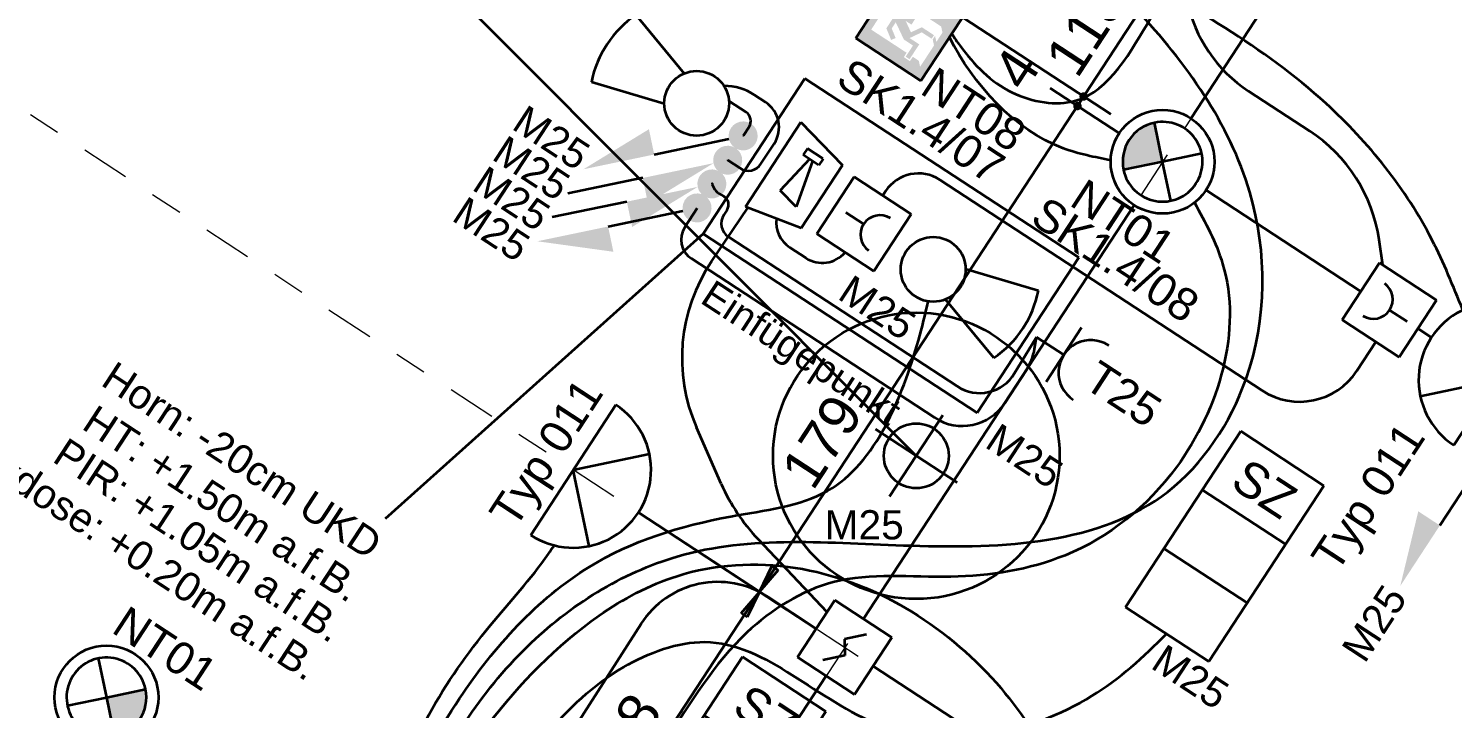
# Model space of a CAD drawing. Header units: metres. Extents: x 2696276 to 2696381, y 1245119 to 1245220.
# Drawn here: x 2696292.552 to 2696296.943, y 1245170.978 to 1245173.075 of the extents above; entities that cross this region are included whole.
import ezdxf
from ezdxf.lldxf.tags import DXFTag

# ---------------------------------------------------------------- set-up
doc = ezdxf.new("R2010")
doc.units = ezdxf.units.M
doc.linetypes.add('000_hbf_Strichpunkt 3_1_1mm Achsen', pattern=[0.25, 0.15, -0.05, 0, -0.05])
for name, color, linetype, lineweight, true_color in [('003_231.03_Notlichtanlagen', 94, 'Continuous', 35, 0x009900), ('011_232.51_Lichtinstallationen allgemein', 150, 'Continuous', 35, 0x0080ff), ('011_232.51_Lichtinstallationen allgemein_Deckenltg', 150, 'Continuous', 35, 0x0080ff), ('012_232.52_Notlichtinstallationen_Deckenltg', 94, 'Continuous', 35, 0x009900), ('013_232.61_Kraftinstallationen allgemein', 1, 'Continuous', 35, 0xff0000), ('018_233.01_Innenleuchten', 150, 'Continuous', 35, 0x0080ff), ('036_236.41_Sonnerie- u. Türsprechinstallationen', 24, 'Continuous', 35, 0x993300), ('047_235.82_Zutrittskontrollanlagen', 21, 'Continuous', 35, 0xffa477), ('053_235.85_Brandmeldeanlagen', 30, 'Continuous', 35, 0xff6600), ('054_236.85_Brandmeldeinstallationen', 30, 'Continuous', 35, 0xff6600), ('054_236.85_Brandmeldeinstallationen_Deckenltg', 30, 'Continuous', 35, 0xff6600)]:
    doc.layers.add(name, color=color, linetype=linetype, lineweight=lineweight, true_color=true_color)
doc.layers.add('1_M01_Achsen.V', color=7, linetype='Continuous')
doc.layers.add('X_Einfuegepunkt', color=1, linetype='Continuous', lineweight=35, true_color=0xff0000, plot=False)
doc.layers.add('X_Mass', color=7, linetype='Continuous', lineweight=35)
doc.styles.get("Standard").update_dxf_attribs({"font": 'arial.ttf'})
tags = doc.linetypes.add('STRICHPUNKT2', pattern=[12.7, 6.35, -3.175, 0, -3.175]).pattern_tags.tags
tags[10:11] = [DXFTag(74, 4), DXFTag(75, 0), DXFTag(340, '0'), DXFTag(46, 0.0), DXFTag(50, 0.0), DXFTag(44, 0.0), DXFTag(45, 0.0)]
tags[8:9] = [DXFTag(74, 4), DXFTag(75, 0), DXFTag(340, '0'), DXFTag(46, 0.0), DXFTag(50, 0.0), DXFTag(44, 0.0), DXFTag(45, 0.0)]
tags[6:7] = [DXFTag(74, 4), DXFTag(75, 0), DXFTag(340, '0'), DXFTag(46, 0.0), DXFTag(50, 0.0), DXFTag(44, 0.0), DXFTag(45, 0.0)]
tags[4:5] = [DXFTag(74, 4), DXFTag(75, 0), DXFTag(340, '0'), DXFTag(46, 0.0), DXFTag(50, 0.0), DXFTag(44, 0.0), DXFTag(45, 0.0)]

# ---------------------------------------------------------------- blocks, each defined once
blk = doc.blocks.new('Blockreferenz-A0S2JC8K73', base_point=(-82.08, -15))
at = {"color": 0, "linetype": 'ByBlock', "lineweight": -2, "ltscale": 0.35}
for p, q in [((0, -15), (0, 15)), ((-15, 0), (15, 0))]:
    blk.add_line(p, q, dxfattribs=at)
blk.add_circle((0, 0), 10, dxfattribs=at)
at = {"color": 0, "linetype": 'ByBlock', "lineweight": -2, "ltscale": 0.35, "insert": (-82.08, 11.59), "char_height": 8.5903, "attachment_point": 1}
blk.add_mtext('{\\fArial;Einfügepunkt}', dxfattribs=at)
blk = doc.blocks.new('Maß-A0S2JC9873', base_point=(-70.86, -374.03))
at = {"linetype": 'ByBlock', "lineweight": -2, "ltscale": 0.35}
for points in [[(-16.19, 120.96), (-16.23, 121.3), (-16.36, 121.62), (-16.57, 121.89), (-16.84, 122.1), (-17.16, 122.23), (-17.5, 122.28), (-17.84, 122.23), (-18.16, 122.1), (-18.43, 121.89), (-18.64, 121.62), (-18.77, 121.3), (-18.81, 120.96), (-18.77, 120.62), (-18.64, 120.31), (-18.43, 120.04), (-18.16, 119.83), (-17.84, 119.7), (-17.5, 119.65), (-17.16, 119.7), (-16.84, 119.83), (-16.57, 120.04), (-16.36, 120.31), (-16.23, 120.62)], [(-16.19, 117.46), (-16.23, 117.8), (-16.36, 118.12), (-16.57, 118.39), (-16.84, 118.6), (-17.16, 118.73), (-17.5, 118.78), (-17.84, 118.73), (-18.16, 118.6), (-18.43, 118.39), (-18.64, 118.12), (-18.77, 117.8), (-18.81, 117.46), (-18.77, 117.12), (-18.64, 116.81), (-18.43, 116.53), (-18.16, 116.33), (-17.84, 116.2), (-17.5, 116.15), (-17.16, 116.2), (-16.84, 116.33), (-16.57, 116.53), (-16.36, 116.81), (-16.23, 117.12)]]:
    blk.add_hatch(color=0, dxfattribs=at).paths.add_polyline_path(points)
at = {"color": 0, "linetype": 'ByBlock', "lineweight": -2, "ltscale": 0.35}
for p, q in [((-17.5, 288.46), (-17.5, -374.03)), ((-7.5, 120.96), (-70.86, 120.96)), ((-27.5, 117.46), (-2.11, 117.46)), ((-17.5, -61.54), (-18.64, -52.86)), ((-18.64, -52.86), (-16.36, -52.86)), ((-16.36, -52.86), (-17.5, -61.54)), ((-7.5, -61.54), (-62.11, -61.54)), ((-18.64, -70.21), (-17.5, -61.54)), ((-17.5, -61.54), (-16.36, -70.21)), ((-16.36, -70.21), (-18.64, -70.21))]:
    blk.add_line(p, q, dxfattribs=at)
for points in [[(-17.5, -61.54), (-18.64, -52.86), (-16.36, -52.86)], [(-17.5, -61.54), (-16.36, -70.21), (-18.64, -70.21)]]:
    blk.add_solid(points, dxfattribs=at)
at = {"color": 0, "linetype": 'ByBlock', "lineweight": -2, "ltscale": 0.35, "char_height": 12.5, "attachment_point": 1, "rotation": 90}
for s, insert in [('{\\fArial;113}', (-34.51, 124.19)), ('{\\fArial;4}', (-45.81, 111.89)), ('{\\fArial;179}', (-33.1, -26.8)), ('{\\fArial;168}', (-34.5, -137.75))]:
    blk.add_mtext(s, dxfattribs=dict(at, insert=insert))
blk = doc.blocks.new('0_232.51_Lichtinstallationen allgemein_Deckenltg-A0S2JCDM73', base_point=(-56.11, 129.88))
at = {"color": 0, "linetype": 'ByBlock', "lineweight": -2, "ltscale": 0.35}
blk.add_open_spline([(116.36, 129.88), (109.92, 134.37), (88.86, 149.01), (38.47, 165.56), (-13.9, 161.61), (-47.94, 160.14), (-56.11, 159.64)], degree=3, knots=[0, 0, 0, 0, 23.536935, 76.85588, 154.677038, 179.223234, 179.223234, 179.223234, 179.223234], dxfattribs=at)
blk = doc.blocks.new('0_236.85_Brandmeldeinstallationen_AP-Ltg-A0S2JCFS73', base_point=(-76.15, 32.41))
at = {"color": 0, "linetype": 'ByBlock', "lineweight": -2, "ltscale": 0.35}
blk.add_line((-67.83, 32.41), (-61.88, 32.41), dxfattribs=at)
for centre, major_axis, end_param in [((-61.88, 41.69), (0, -9.28), 1.438622), ((-67.83, 41.69), (-8.32, -4.11), 1.111913)]:
    blk.add_ellipse(centre, major_axis=major_axis, ratio=1, start_param=0, end_param=end_param, dxfattribs=at)
blk = doc.blocks.new('0_236.85_Brandmeldeinstallationen_AP-Ltg-A0S2JCH473', base_point=(-98.31, 12.94))
at = {"color": 0, "linetype": 'ByBlock', "lineweight": -2, "ltscale": 0.35}
for p, q in [((12.46, 47.58), (11, 50.96)), ((13.92, 28.57), (13.92, 40.52)), ((-98.31, 26.96), (-98.31, 19.95)), ((-91.31, 12.94), (-1.71, 12.94))]:
    blk.add_line(p, q, dxfattribs=at)
for centre, major_axis, end_param in [((-3.86, 40.52), (17.78, 0), 0.408344), ((-1.71, 28.57), (0, -15.63), 1.570796), ((-91.31, 19.95), (-7.01, 0), 1.570796)]:
    blk.add_ellipse(centre, major_axis=major_axis, ratio=1, start_param=0, end_param=end_param, dxfattribs=at)
blk = doc.blocks.new('Bauteilbeschriftung-A0S2JCH673', base_point=(15.75, 13.77))
at = {"color": 0, "linetype": 'ByBlock', "lineweight": -2, "ltscale": 0.35, "insert": (15.75, 22.77), "char_height": 9, "attachment_point": 1}
blk.add_mtext('{\\fArial;M25}', dxfattribs=at)
blk = doc.blocks.new('Gruppenzuleitung-A0S2JCII73', base_point=(-10.88, -146.04))
at = {"color": 0, "lineweight": -2}
for p, q in [((19.78, -81.24), (-10.88, -81.24)), ((-10.88, -81.24), (-10.88, -146.04)), ((19.78, -146.04), (19.78, -81.24)), ((-10.88, -102.84), (19.78, -102.84)), ((-10.88, -124.44), (19.78, -124.44)), ((-10.88, -146.04), (19.78, -146.04))]:
    blk.add_line(p, q, dxfattribs=at)
at = {"color": 0, "lineweight": -2, "insert": (-4.66, -86.64), "char_height": 10.8, "attachment_point": 1}
blk.add_mtext('{\\fArial;SZ}', dxfattribs=at)
blk = doc.blocks.new('Rauchmelder-A0S2JCJW73', base_point=(3.39, -72.04))
at = {"color": 0, "lineweight": -2}
for p, q in [((3.39, -51.04), (24.39, -51.04)), ((3.39, -72.04), (3.39, -51.04)), ((24.39, -51.04), (24.39, -72.04)), ((17.39, -54.54), (12.49, -59.44)), ((12.49, -59.44), (15.29, -63.64)), ((15.29, -63.64), (10.39, -68.54)), ((24.39, -72.04), (3.39, -72.04))]:
    blk.add_line(p, q, dxfattribs=at)
blk = doc.blocks.new('0_236.85_Brandmeldeinstallationen_AP-Ltg-A0S2JCPY73', base_point=(-98.64, 24.83))
at = {"color": 0, "linetype": 'ByBlock', "lineweight": -2, "ltscale": 0.35}
for p, q in [((11.44, 37.89), (11, 50.96)), ((-98.64, 35.75), (-98.64, 35.75)), ((-98.64, 35.75), (-98.64, 35.75)), ((-98.64, 35.75), (-98.59, 35.7)), ((-98.47, 35.61), (-97.5, 34.99)), ((-95.25, 34.39), (-93.4, 34.47)), ((-90.33, 31.53), (-90.33, 29.71)), ((-85.44, 24.83), (-1.19, 24.83))]:
    blk.add_line(p, q, dxfattribs=at)
for centre, major_axis, end_param in [((-98.64, 35.75), (-0.00000208, 0), 1.570796), ((-98.64, 35.75), (0.0000567, 0.0000567), 0.785398), ((-98.12, 36.17), (-0.468, -0.468), 0.219429), ((-1.19, 37.47), (0, -12.64), 1.60463), ((-95.42, 38.28), (-2.08, -3.28), 0.608563), ((-93.28, 31.53), (2.94, 0), 1.613391), ((-85.44, 29.71), (-4.89, 0), 1.570796)]:
    blk.add_ellipse(centre, major_axis=major_axis, ratio=1, start_param=0, end_param=end_param, dxfattribs=at)
blk = doc.blocks.new('0_236.85_Brandmeldeinstallationen_AP-Ltg-A0S2JCQC73', base_point=(-52.61, 61.46))
at = {"color": 0, "linetype": 'ByBlock', "lineweight": -2, "ltscale": 0.35}
for p, q in [((99.3, 96.33), (99.3, 106.96)), ((-40.49, 75.21), (78.17, 75.21)), ((-52.61, 61.46), (-52.61, 63.08))]:
    blk.add_line(p, q, dxfattribs=at)
for centre, major_axis in [((78.17, 96.33), (0, -21.13)), ((-40.49, 63.08), (0, 12.12))]:
    blk.add_ellipse(centre, major_axis=major_axis, ratio=1, start_param=0, end_param=1.570796, dxfattribs=at)
blk = doc.blocks.new('RZL-Decke_ Unten-A0S2JCU273', base_point=(-86.14, 97.55))
at = {"lineweight": -2}
for points in [[(-74.14, 121.55), (-74.14, 123.15), (-75.46, 123.15), (-69.13, 129.48), (-85.27, 129.48), (-85.27, 132.68), (-69.13, 132.68), (-75.46, 139.01), (-70.93, 139.01), (-63, 131.08), (-70.93, 123.15), (-74.14, 123.15), (-74.14, 121.55), (-62.14, 121.55), (-62.14, 145.55), (-86.14, 145.55), (-86.14, 121.55)], [(-62.14, 97.55), (-62.14, 121.55), (-86.14, 121.55), (-86.14, 97.55), (-74.14, 97.55), (-74.14, 102.37), (-83.61, 102.37), (-83.61, 114.98), (-75.59, 114.98), (-75.59, 111.96), (-78.71, 111.96), (-78.73, 110.64), (-78.84, 110.34), (-79.1, 109.94), (-79.43, 109.66), (-79.91, 109.4), (-79.91, 105.28), (-76.73, 103.07), (-75.87, 104.31), (-78.5, 106.13), (-78.5, 108.4), (-73.49, 105.32), (-70.13, 105.32), (-70.13, 101.19), (-68.71, 101.19), (-68.71, 106.67), (-72.26, 106.67), (-70.1, 110.21), (-66.46, 110.21), (-66.46, 111.53), (-70.94, 111.53), (-72.88, 108.38), (-76.2, 110.44), (-74.06, 110.44), (-74.06, 114.98), (-66.06, 114.98), (-64.71, 113.63), (-64.71, 110.18), (-66.06, 111.53), (-66.06, 110.21), (-64.71, 108.86), (-64.71, 101.02), (-66.06, 102.37), (-68.29, 102.37), (-68.29, 100.77), (-70.55, 100.77), (-70.55, 102.37), (-74.14, 102.37), (-74.14, 97.55)], [(-82.62, 111.36), (-82.56, 110.88), (-82.37, 110.44), (-82.08, 110.07), (-81.71, 109.78), (-81.27, 109.59), (-80.8, 109.53), (-80.32, 109.59), (-79.88, 109.78), (-79.51, 110.07), (-79.22, 110.44), (-79.03, 110.88), (-78.97, 111.36), (-79.03, 111.83), (-79.22, 112.27), (-79.51, 112.64), (-79.88, 112.93), (-80.32, 113.12), (-80.8, 113.18), (-81.27, 113.12), (-81.71, 112.93), (-82.08, 112.64), (-82.37, 112.27), (-82.56, 111.83)]]:
    blk.add_hatch(color=0, dxfattribs=at).paths.add_polyline_path(points)
at = {"color": 0, "lineweight": -2}
for p, q in [((-86.14, 145.55), (-86.14, 97.55)), ((-62.14, 145.55), (-86.14, 145.55)), ((-62.14, 97.55), (-62.14, 145.55)), ((-86.14, 97.55), (-62.14, 97.55))]:
    blk.add_line(p, q, dxfattribs=at)
blk = doc.blocks.new('Bemerkung 1-A0S2JCU473', base_point=(-60.71, 94.1))
at = {"color": 0, "lineweight": -2, "insert": (-60.71, 104.1), "char_height": 10, "attachment_point": 1}
blk.add_mtext('{\\fArial;NT08}', dxfattribs=at)
blk = doc.blocks.new('Bemerkung-A0S2JCU673', base_point=(-84.02, 82.23))
at = {"color": 0, "lineweight": -2, "insert": (-84.02, 92.23), "char_height": 10, "attachment_point": 1}
blk.add_mtext('{\\fArial;SK1.4/07}', dxfattribs=at)
blk = doc.blocks.new('0_232.51_Lichtinstallationen allgemein_Deckenltg-A0S2JCW873', base_point=(-76.82, -191.04))
at = {"color": 0, "linetype": 'ByBlock', "lineweight": -2, "ltscale": 0.35}
blk.add_open_spline([(-69.51, -191.04), (-70.92, -185.96), (-75.55, -169.25), (-78.5, -132.95), (-71.22, -84.9), (-42.57, -49.91), (-6.6, -20.73), (-14.5, 17.37), (-21.49, 38), (-23.03, 41.83)], degree=3, knots=[0, 0, 0, 0, 15.791198, 51.930993, 109.006665, 155.235369, 186.125459, 240.305037, 252.70414, 252.70414, 252.70414, 252.70414], dxfattribs=at)
blk = doc.blocks.new('Einbau-Downlight mit Notlichtelement-A0S2JCXO73', base_point=(-184.11, -215.04))
at = {"lineweight": -2}
blk.add_hatch(color=0, dxfattribs=at).paths.add_polyline_path([(-168.11, -199.04), (-159.4, -190.33), (-157.45, -192.88), (-156.22, -195.85), (-155.8, -199.04), (-156.22, -202.22), (-157.45, -205.19), (-159.4, -207.74)])
at = {"color": 0, "lineweight": -2}
for p, q in [((-176.81, -190.33), (-168.11, -199.04)), ((-168.11, -199.04), (-159.4, -190.33)), ((-176.81, -207.74), (-168.11, -199.04)), ((-168.11, -199.04), (-159.4, -207.74))]:
    blk.add_line(p, q, dxfattribs=at)
blk.add_circle((-168.11, -199.04), 16, dxfattribs=at)
for major_axis, end_param in [((8.7, 8.7), 4.712389), ((8.7, -8.7), 1.570796)]:
    blk.add_ellipse((-168.11, -199.04), major_axis=major_axis, ratio=1, start_param=0, end_param=end_param, dxfattribs=at)
blk = doc.blocks.new('Bemerkung 1-A0S2JCXQ73', base_point=(-178.27, -181.45))
at = {"color": 0, "lineweight": -2, "insert": (-178.27, -171.45), "char_height": 10, "attachment_point": 1}
blk.add_mtext('{\\fArial;NT01}', dxfattribs=at)
blk = doc.blocks.new('0_232.51_Lichtinstallationen allgemein_Deckenltg-A0S2JD1873', base_point=(84, 130.99))
at = {"color": 0, "linetype": 'ByBlock', "lineweight": -2, "ltscale": 0.35}
blk.add_open_spline([(117.08, 130.99), (100.91, 154.29), (83.22, 179.77), (84.02, 209.27), (84.17, 211.79)], degree=3, knots=[0, 0, 0, 0, 80.345848, 87.912599, 87.912599, 87.912599, 87.912599], dxfattribs=at)
blk = doc.blocks.new('Steckdose T25_ UP-A0S2JD1K73', base_point=(11, 40.96))
at = {"color": 0, "lineweight": -2}
for p, q in [((21, 60.96), (21, 40.96)), ((21, 50.96), (11, 50.96))]:
    blk.add_line(p, q, dxfattribs=at)
blk.add_ellipse((31, 50.96), major_axis=(0, 10), ratio=1, start_param=0, end_param=3.141593, dxfattribs=at)
at = {"color": 0, "lineweight": -2, "insert": (30.95, 55.9), "char_height": 10, "attachment_point": 1}
blk.add_mtext('{\\fArial;T25}', dxfattribs=at)
blk = doc.blocks.new('0_236.85_Brandmeldeinstallationen_AP-Ltg-A0S2JD2873', base_point=(-112.04, 44.48))
at = {"color": 0, "linetype": 'ByBlock', "lineweight": -2, "ltscale": 0.35}
for p, q in [((-111.98, 63.02), (-112.04, 62.98)), ((-98.56, 65.78), (-102.74, 65.79)), ((-89.34, 49.09), (-89.34, 56.53)), ((-98.56, 44.53), (-98.56, 44.51)), ((-98.53, 44.48), (-93.95, 44.48))]:
    blk.add_line(p, q, dxfattribs=at)
for centre, major_axis, end_param in [((-102.79, 49.17), (0.05, 16.63), 0.588407), ((-98.59, 56.53), (9.25, 0), 1.568017), ((-93.95, 49.09), (0, -4.61), 1.570509), ((-98.53, 44.51), (-0.0277, 0), 1.570796)]:
    blk.add_ellipse(centre, major_axis=major_axis, ratio=1, start_param=0, end_param=end_param, dxfattribs=at)
blk = doc.blocks.new('Wandleuchte-A0S2JD2I73', base_point=(-86.11, -85.53))
at = {"color": 0, "lineweight": -2}
for p, q in [((-86.11, -85.53), (-86.11, -37.54)), ((-86.11, -61.54), (-69.14, -44.57)), ((-69.14, -78.5), (-86.11, -61.54))]:
    blk.add_line(p, q, dxfattribs=at)
blk.add_ellipse((-86.11, -61.54), major_axis=(0, -23.99), ratio=1, start_param=0, end_param=3.141593, dxfattribs=at)
blk = doc.blocks.new('Bemerkung-A0S2JD2K73', base_point=(-101.05, -86.88))
at = {"color": 0, "lineweight": -2, "insert": (-101.05, -86.88), "char_height": 10, "attachment_point": 1, "rotation": 90}
blk.add_mtext('{\\fArial;Typ 011}', dxfattribs=at)
blk = doc.blocks.new('Gruppenzuleitung-A0S2JD3I73', base_point=(79.54, -3.69))
at = {"color": 0, "lineweight": -2}
for p, q in [((110.2, 61.11), (79.54, 61.11)), ((79.54, 61.11), (79.54, -3.69)), ((110.2, -3.69), (110.2, 61.11)), ((79.54, 39.51), (110.2, 39.51)), ((79.54, 17.91), (110.2, 17.91)), ((79.54, -3.69), (110.2, -3.69))]:
    blk.add_line(p, q, dxfattribs=at)
at = {"color": 0, "lineweight": -2, "insert": (85.76, 55.71), "char_height": 10.8, "attachment_point": 1}
blk.add_mtext('{\\fArial;SZ}', dxfattribs=at)
blk = doc.blocks.new('0_232.51_Lichtinstallationen allgemein_Deckenltg-A0S2JD4873', base_point=(-71.31, -191.04))
at = {"color": 0, "linetype": 'ByBlock', "lineweight": -2, "ltscale": 0.35}
blk.add_open_spline([(-67.79, -191.04), (-68.49, -185.65), (-71.75, -160.42), (-73.09, -116.39), (-45.4, -56.55), (16.34, -24.87), (75.17, 17.35), (75.69, 82.04), (43.34, 131.47), (-9.2, 151.74), (-43.41, 157.4), (-56.11, 158.47)], degree=3, knots=[0, 0, 0, 0, 16.323486, 76.364514, 130.174709, 202.476149, 283.274158, 325.585047, 383.199918, 449.314806, 487.535014, 487.535014, 487.535014, 487.535014], dxfattribs=at)
blk = doc.blocks.new('Bauteilbeschriftung-A0S2JD4A73', base_point=(-14.49, -37.06))
at = {"color": 0, "linetype": 'ByBlock', "lineweight": -2, "ltscale": 0.35, "insert": (-14.49, -29.52), "char_height": 9, "attachment_point": 1, "rotation": 33.1814}
blk.add_mtext('{\\fArial;M25}', dxfattribs=at)
blk = doc.blocks.new('Wandleuchte-A0S2JD8273', base_point=(112.9, 93.47))
at = {"color": 0, "lineweight": -2}
for p, q in [((136.89, 93.47), (136.89, 141.46)), ((136.89, 117.46), (119.93, 134.43)), ((119.93, 100.5), (136.89, 117.46))]:
    blk.add_line(p, q, dxfattribs=at)
blk.add_ellipse((136.89, 117.46), major_axis=(0, 23.99), ratio=1, start_param=0, end_param=3.141593, dxfattribs=at)
blk = doc.blocks.new('Bemerkung-A0S2JD8473', base_point=(118.46, 40.46))
at = {"color": 0, "lineweight": -2, "insert": (118.46, 40.46), "char_height": 10, "attachment_point": 1, "rotation": 90}
blk.add_mtext('{\\fArial;Typ 011}', dxfattribs=at)
blk = doc.blocks.new('Alarmgerät akustisch n. adressiert-A0S2JDA473', base_point=(-86.11, 35.36))
at = {"color": 0, "lineweight": -2}
for p, q in [((-86.11, 66.56), (-68.11, 62.56)), ((-86.11, 66.56), (-86.11, 35.36)), ((-68.11, 62.56), (-68.11, 39.36)), ((-79.99, 60.93), (-79.99, 58.52)), ((-74.27, 60.93), (-79.99, 60.93)), ((-74.27, 58.52), (-79.99, 58.52)), ((-77.68, 58.52), (-79.94, 45.44)), ((-76.53, 58.52), (-73.05, 43.99)), ((-74.23, 60.93), (-74.23, 58.52)), ((-73.05, 43.99), (-79.94, 45.44)), ((-68.11, 39.36), (-86.11, 35.36))]:
    blk.add_line(p, q, dxfattribs=at)
blk = doc.blocks.new('Handfeuermelder_ UP-A0S2JDC273', base_point=(-63.11, 40.46))
at = {"color": 0, "lineweight": -2}
for p, q in [((-63.11, 40.46), (-63.11, 61.46)), ((-63.11, 61.46), (-42.11, 61.46)), ((-42.11, 61.46), (-42.11, 40.46)), ((-52.7, 50.91), (-59.22, 50.91)), ((-42.11, 40.46), (-63.11, 40.46))]:
    blk.add_line(p, q, dxfattribs=at)
blk.add_ellipse((-46.68, 50.91), major_axis=(-0.13, 6.02), ratio=1, start_param=0, end_param=3.075304, dxfattribs=at)
blk = doc.blocks.new('Bauteilbeschriftung-A0S2JDC473', base_point=(-47.27, 27.22))
at = {"color": 0, "linetype": 'ByBlock', "lineweight": -2, "ltscale": 0.35, "insert": (-47.27, 36.22), "char_height": 9, "attachment_point": 1}
blk.add_mtext('{\\fArial;M25}', dxfattribs=at)
blk = doc.blocks.new('Einbau-Downlight mit Notlichtelement-A0S2JDC673', base_point=(-2.11, 101.46))
at = {"lineweight": -2}
blk.add_hatch(color=0, dxfattribs=at).paths.add_polyline_path([(13.89, 117.46), (5.19, 108.76), (3.23, 111.31), (2, 114.28), (1.58, 117.46), (2, 120.65), (3.23, 123.62), (5.19, 126.17)])
at = {"color": 0, "lineweight": -2}
for p, q in [((13.89, 117.46), (5.19, 126.17)), ((22.6, 126.17), (13.89, 117.46)), ((13.89, 117.46), (5.19, 108.76)), ((22.6, 108.76), (13.89, 117.46))]:
    blk.add_line(p, q, dxfattribs=at)
blk.add_circle((13.89, 117.46), 16, dxfattribs=at)
for major_axis, end_param in [((-8.7, -8.7), 4.712389), ((-8.7, 8.7), 1.570796)]:
    blk.add_ellipse((13.89, 117.46), major_axis=major_axis, ratio=1, start_param=0, end_param=end_param, dxfattribs=at)
blk = doc.blocks.new('Bemerkung 1-A0S2JDC873', base_point=(-3.26, 90.48))
at = {"color": 0, "lineweight": -2, "insert": (-3.26, 100.48), "char_height": 10, "attachment_point": 1}
blk.add_mtext('{\\fArial;NT01}', dxfattribs=at)
blk = doc.blocks.new('Bemerkung-A0S2JDCA73', base_point=(-10.44, 79.27))
at = {"color": 0, "lineweight": -2, "insert": (-10.44, 89.27), "char_height": 10, "attachment_point": 1}
blk.add_mtext('{\\fArial;SK1.4/08}', dxfattribs=at)
blk = doc.blocks.new('0_236.41_Sonnerie- u. Türsprechinstallationen_Bodenltg-A0S2JDFM73', base_point=(-57.26, -221.04))
at = {"color": 0, "lineweight": -2}
blk.add_open_spline([(-57.26, -221.04), (-56.93, -220.56), (-46.59, -205.42), (-49.64, -162.54), (-49.55, -114.66), (-17.27, -70.64), (41.72, -87.23), (84.54, -44.32), (92.69, -13.49), (94.54, -3.69)], degree=3, knots=[0, 0, 0, 0, 1.734282, 54.912496, 118.484412, 144.77904, 204.567295, 270.505619, 300.404801, 300.404801, 300.404801, 300.404801], dxfattribs=at)
blk = doc.blocks.new('0_232.52_Notlichtinstallationen_Deckenltg-A0S2JDGK73', base_point=(-62.14, 103.13))
at = {"color": 0, "linetype": 'ByBlock', "lineweight": -2, "ltscale": 0.35}
blk.add_open_spline([(0.27, 109.06), (-4.41, 107.16), (-24.35, 99.08), (-47.94, 105.49), (-62.14, 113.62)], degree=3, knots=[0, 0, 0, 0, 15.07388, 64.144916, 64.144916, 64.144916, 64.144916], dxfattribs=at)
blk = doc.blocks.new('0_232.51_Lichtinstallationen allgemein_Deckenltg-A0S2JDKM73', base_point=(-56.11, 160.77))
at = {"color": 0, "linetype": 'ByBlock', "lineweight": -2, "ltscale": 0.35}
blk.add_open_spline([(64.16, 263.7), (63.25, 252.97), (61.33, 230.19), (47.71, 197.89), (15.92, 174.83), (-20.49, 168.46), (-45.44, 162.82), (-56.11, 160.77)], degree=3, knots=[0, 0, 0, 0, 32.299285, 68.560206, 100.949698, 145.375001, 177.956114, 177.956114, 177.956114, 177.956114], dxfattribs=at)
blk = doc.blocks.new('Handfeuermelder_ UP-A0S2JDL273', base_point=(86.9, 106.96))
at = {"color": 0, "lineweight": -2}
for p, q in [((86.9, 106.96), (86.9, 127.96)), ((86.9, 127.96), (107.9, 127.96)), ((107.9, 127.96), (107.9, 106.96)), ((97.49, 117.52), (104.02, 117.52)), ((107.9, 106.96), (86.9, 106.96))]:
    blk.add_line(p, q, dxfattribs=at)
blk.add_ellipse((91.47, 117.52), major_axis=(0.13, -6.02), ratio=1, start_param=0, end_param=3.075304, dxfattribs=at)
blk = doc.blocks.new('Bewegungsmelder 180°_ UP-A0S2JDMQ73', base_point=(-149.29, 41.58))
at = {"color": 0, "lineweight": -2}
for p, q in [((-146.8, 66.47), (-124.43, 59.53)), ((-146.95, 41.65), (-124.53, 48.37))]:
    blk.add_line(p, q, dxfattribs=at)
blk.add_circle((-116.18, 53.88), 10, dxfattribs=at)
blk.add_ellipse((-116.18, 53.88), major_axis=(-30.62, 12.59), ratio=1, start_param=0, end_param=0.770672, dxfattribs=at)
blk = doc.blocks.new('Bewegungsmelder 180°_ UP-A0S2JDPA73', base_point=(-37.11, 38.37))
at = {"color": 0, "lineweight": -2}
for p, q in [((3.66, 63.19), (-18.76, 56.47)), ((3.51, 38.37), (-18.86, 45.31))]:
    blk.add_line(p, q, dxfattribs=at)
blk.add_circle((-27.11, 50.96), 10, dxfattribs=at)
blk.add_ellipse((-27.11, 50.96), major_axis=(30.62, -12.59), ratio=1, start_param=0, end_param=0.770672, dxfattribs=at)
blk = doc.blocks.new('0_232.51_Lichtinstallationen allgemein_Deckenltg-A0S2JDSM73', base_point=(-82.4, -191.04))
at = {"color": 0, "linetype": 'ByBlock', "lineweight": -2, "ltscale": 0.35}
blk.add_open_spline([(-71.27, -191.04), (-72.65, -187.86), (-82.77, -164.45), (-83.99, -127.81), (-78.37, -95.82), (-78.33, -85.3), (-78.32, -84.23)], degree=3, knots=[0, 0, 0, 0, 10.369013, 76.458661, 104.811485, 108.007597, 108.007597, 108.007597, 108.007597], dxfattribs=at)
blk = doc.blocks.new('*U1008', base_point=(-751.1, 53.38))
at = {"color": 1}
blk.add_line((-501.42, 105.23), (0, 0), dxfattribs=at)
blk.add_circle((0, 0), 44.16)
blk = doc.blocks.new('0_236.85_Brandmeldeinstallationen_AP-Ltg-A0S2JDTA73', base_point=(-177.51, -471.29))
at = {"color": 0, "linetype": 'ByBlock', "lineweight": -2, "ltscale": 0.35}
for p, q in [((3.39, -61.52), (-14.5, -61.49)), ((-42.62, -89.84), (-40.47, -322.11))]:
    blk.add_line(p, q, dxfattribs=at)
blk.add_ellipse((-14.54, -89.58), major_axis=(0.04, 28.09), ratio=1, start_param=0, end_param=1.581505, dxfattribs=at)
blk = doc.blocks.new('0_232.52_Notlichtinstallationen_Deckenltg-A0S2JDVG73', base_point=(-16.56, -218.9))
at = {"color": 0, "linetype": 'ByBlock', "lineweight": -2, "ltscale": 0.35}
blk.add_open_spline([(29.05, 112.32), (35.2, 109), (60.46, 95.39), (75.26, 46.84), (59.51, -0.36), (30.22, -26.85), (-1.54, -42.47), (-17.53, -77.53), (-15.81, -121.84), (-17.16, -166.06), (-10.96, -202.45), (-1.19, -215.27), (1.94, -218.9)], degree=3, knots=[0, 0, 0, 0, 20.711059, 85.087903, 128.861011, 164.69627, 200.957025, 231.808911, 273.482177, 332.71755, 365.988858, 380.355352, 380.355352, 380.355352, 380.355352], dxfattribs=at)
blk = doc.blocks.new('Leitung_nach oben_durchgehend-A0S2JDWY73', base_point=(138.88, 48.13))
at = {"lineweight": -2}
blk.add_hatch(color=0, dxfattribs=at).paths.add_polyline_path([(150, 101.6), (150.72, 100.67), (151.16, 99.59), (151.32, 98.43), (151.16, 97.27), (150.72, 96.19), (150, 95.26), (149.08, 94.55), (148, 94.11), (146.84, 93.95), (145.68, 94.11), (144.6, 94.55), (143.67, 95.26), (142.96, 96.19), (142.51, 97.27), (142.36, 98.43), (142.51, 99.59), (142.96, 100.67), (143.67, 101.6), (144.6, 102.31), (145.68, 102.76), (146.84, 102.91), (148, 102.76), (149.08, 102.31)])
at = {"color": 0, "lineweight": -2}
for p, q in [((146.84, 125.2), (146.84, 148.73)), ((146.84, 70.42), (146.84, 93.95))]:
    blk.add_line(p, q, dxfattribs=at)
for points in [[(138.88, 125.2), (146.84, 125.2), (146.84, 102.91)], [(146.84, 70.42), (146.84, 48.13), (138.88, 70.42)]]:
    blk.add_solid(points, dxfattribs=at)
blk = doc.blocks.new('Bauteilbeschriftung-A0S2JDX073', base_point=(141.89, 21.86))
at = {"color": 0, "lineweight": -2, "insert": (141.89, 21.86), "char_height": 9, "attachment_point": 1, "rotation": 90}
blk.add_mtext('{\\fArial;M25}', dxfattribs=at)
blk = doc.blocks.new('0_236.85_Brandmeldeinstallationen_AP-Ltg-A0S2JDX473', base_point=(-85.62, -55.38))
at = {"color": 0, "linetype": 'ByBlock', "lineweight": -2, "ltscale": 0.35}
for p, q in [((-85.62, 15.56), (-85.32, 35.54)), ((-45.61, -40.14), (-61.45, -29.81)), ((3.39, -55.38), (-26.7, -48.24))]:
    blk.add_line(p, q, dxfattribs=at)
for centre, major_axis, end_param in [((-32.4, 14.78), (-53.22, 0.78), 1.007947), ((-12.85, 10.14), (-32.75, -50.27), 0.344537)]:
    blk.add_ellipse(centre, major_axis=major_axis, ratio=1, start_param=0, end_param=end_param, dxfattribs=at)
blk = doc.blocks.new('0_236.85_Brandmeldeinstallationen_AP-Ltg-A0S2JDXG73', base_point=(-108.21, 53.42))
at = {"color": 0, "linetype": 'ByBlock', "lineweight": -2, "ltscale": 0.35}
for p, q in [((-101.9, 59.9), (-108.21, 59.91)), ((-98.67, 53.42), (-98.78, 53.42)), ((-98.78, 53.42), (-98.74, 53.42)), ((-98.69, 53.47), (-98.68, 56.66)), ((-98.67, 53.42), (-98.67, 53.42))]:
    blk.add_line(p, q, dxfattribs=at)
for centre, major_axis, end_param in [((-101.91, 56.67), (3.23, -0.01), 1.573119), ((-98.74, 53.47), (0, -0.0422), 1.566457), ((-98.67, 53.42), (0.0000412, 0), 1.570796)]:
    blk.add_ellipse(centre, major_axis=major_axis, ratio=1, start_param=0, end_param=end_param, dxfattribs=at)
blk = doc.blocks.new('0_232.52_Notlichtinstallationen_Deckenltg-A0S2JE1473', base_point=(-62.14, 109.69))
at = {"color": 0, "linetype": 'ByBlock', "lineweight": -2, "ltscale": 0.35}
blk.add_open_spline([(-62.14, 114.87), (-60.74, 114.26), (-52.69, 111.01), (-37.39, 107.5), (-10.85, 119.15), (-14.28, 152.83), (-12.72, 186.42), (-12.73, 223.73), (-12.32, 268.28), (13.75, 312.59), (67.55, 340.38), (60.3, 389.7), (71.35, 411.64), (74.22, 417.35)], degree=3, knots=[0, 0, 0, 0, 4.573836, 26.067476, 45.850863, 80.505894, 111.7686, 151.099878, 191.471153, 243.651489, 298.384608, 352.809198, 371.912925, 371.912925, 371.912925, 371.912925], dxfattribs=at)
blk = doc.blocks.new('Polygon-A0S2JE1M73', base_point=(-92.46, 21.35))
at = {"color": 0, "linetype": 'ByBlock', "lineweight": -2, "ltscale": 0.35}
for p, q in [((-92.46, 21.35), (-92.46, 78.6)), ((-92.46, 78.6), (8.5, 78.6)), ((8.5, 78.6), (8.5, 21.35)), ((8.5, 21.35), (-92.46, 21.35))]:
    blk.add_line(p, q, dxfattribs=at)
blk = doc.blocks.new('0_236.85_Brandmeldeinstallationen_AP-Ltg-A0S2JE2Y73', base_point=(-150.99, 127.96))
at = {"color": 0, "linetype": 'ByBlock', "lineweight": -2, "ltscale": 0.35}
for p, q in [((46.65, 150.21), (24.15, 150.21)), ((88.13, 127.96), (82.94, 133.84))]:
    blk.add_line(p, q, dxfattribs=at)
for centre, major_axis, end_param in [((24.15, 194.07), (-43.86, 0.48), 1.581707), ((46.65, 101.79), (36.3, 32.05), 0.847551)]:
    blk.add_ellipse(centre, major_axis=major_axis, ratio=1, start_param=0, end_param=end_param, dxfattribs=at)
blk = doc.blocks.new('0_232.51_Lichtinstallationen allgemein_Deckenltg-A0S2JE3473', base_point=(-66.26, -191.04))
at = {"color": 0, "linetype": 'ByBlock', "lineweight": -2, "ltscale": 0.35}
blk.add_open_spline([(-66.23, -191.04), (-66.24, -186.39), (-66.27, -169.93), (-65.93, -137.49), (-59.22, -100.71), (-41.2, -67.51), (-3.68, -39.68), (47.51, -38.47), (79.62, -52.3), (88.7, -58.18)], degree=3, knots=[0, 0, 0, 0, 13.943381, 49.357847, 97.399997, 124.335907, 160.843605, 232.322543, 264.763379, 264.763379, 264.763379, 264.763379], dxfattribs=at)
blk = doc.blocks.new('Steigleitung_nach oben-A0S2JE5473', base_point=(-133.99, -8.61))
at = {"linetype": 'ByBlock', "lineweight": -2, "ltscale": 0.35}
blk.add_hatch(color=0, dxfattribs=at).paths.add_polyline_path([(-98.42, 31.43), (-99.58, 31.28), (-100.66, 30.83), (-101.58, 30.12), (-102.3, 29.19), (-102.74, 28.11), (-102.89, 26.96), (-102.74, 25.8), (-102.3, 24.72), (-101.58, 23.79), (-100.66, 23.08), (-99.58, 22.63), (-98.42, 22.48), (-97.26, 22.63), (-96.18, 23.08), (-95.25, 23.79), (-94.54, 24.72), (-94.09, 25.8), (-93.94, 26.96), (-94.09, 28.11), (-94.54, 29.19), (-95.25, 30.12), (-96.18, 30.83), (-97.26, 31.28)])
at = {"color": 0, "linetype": 'ByBlock', "lineweight": -2, "ltscale": 0.35}
blk.add_line((-118.22, 7.15), (-101.58, 23.79), dxfattribs=at)
blk.add_solid([(-118.22, 7.15), (-133.99, -8.61), (-112.6, 1.52)], dxfattribs=at)
blk = doc.blocks.new('Bauteilbeschriftung-A0S2JE5673', base_point=(-160.04, -17.71))
at = {"color": 0, "linetype": 'ByBlock', "lineweight": -2, "ltscale": 0.35, "insert": (-160.04, -8.71), "char_height": 9, "attachment_point": 1}
blk.add_mtext('{\\fArial;M25}', dxfattribs=at)
blk = doc.blocks.new('Steigleitung_nach unten-A0S2JE5873', base_point=(-134.13, 8.86))
at = {"linetype": 'ByBlock', "lineweight": -2, "ltscale": 0.35}
blk.add_hatch(color=0, dxfattribs=at).paths.add_polyline_path([(-103.04, 44.43), (-102.89, 45.59), (-102.44, 46.67), (-101.73, 47.6), (-100.8, 48.31), (-99.72, 48.76), (-98.56, 48.91), (-97.4, 48.76), (-96.32, 48.31), (-95.4, 47.6), (-94.68, 46.67), (-94.24, 45.59), (-94.08, 44.43), (-94.24, 43.27), (-94.68, 42.19), (-95.4, 41.27), (-96.32, 40.55), (-97.4, 40.11), (-98.56, 39.95), (-99.72, 40.11), (-100.8, 40.55), (-101.73, 41.27), (-102.44, 42.19), (-102.89, 43.27)])
at = {"color": 0, "linetype": 'ByBlock', "lineweight": -2, "ltscale": 0.35}
blk.add_line((-117.49, 25.5), (-134.13, 8.86), dxfattribs=at)
blk.add_solid([(-117.49, 25.5), (-101.73, 41.27), (-111.86, 19.87)], dxfattribs=at)
blk = doc.blocks.new('Bauteilbeschriftung-A0S2JE5A73', base_point=(-160.02, 4.82))
at = {"color": 0, "linetype": 'ByBlock', "lineweight": -2, "ltscale": 0.35, "insert": (-160.02, 13.82), "char_height": 9, "attachment_point": 1}
blk.add_mtext('{\\fArial;M25}', dxfattribs=at)
blk = doc.blocks.new('Steigleitung_nach oben-A0S2JE5C73', base_point=(-134.24, 17.75))
at = {"linetype": 'ByBlock', "lineweight": -2, "ltscale": 0.35}
blk.add_hatch(color=0, dxfattribs=at).paths.add_polyline_path([(-94.2, 53.32), (-94.35, 52.16), (-94.8, 51.08), (-95.51, 50.15), (-96.44, 49.44), (-97.52, 49), (-98.67, 48.84), (-99.83, 49), (-100.91, 49.44), (-101.84, 50.15), (-102.55, 51.08), (-103, 52.16), (-103.15, 53.32), (-103, 54.48), (-102.55, 55.56), (-101.84, 56.49), (-100.91, 57.2), (-99.83, 57.65), (-98.67, 57.8), (-97.52, 57.65), (-96.44, 57.2), (-95.51, 56.49), (-94.8, 55.56), (-94.35, 54.48)])
at = {"color": 0, "linetype": 'ByBlock', "lineweight": -2, "ltscale": 0.35}
blk.add_line((-118.48, 33.51), (-101.84, 50.15), dxfattribs=at)
blk.add_solid([(-118.48, 33.51), (-134.24, 17.75), (-124.11, 39.14)], dxfattribs=at)
blk = doc.blocks.new('Bauteilbeschriftung-A0S2JE5E73', base_point=(-160.02, 16.03))
at = {"color": 0, "linetype": 'ByBlock', "lineweight": -2, "ltscale": 0.35, "insert": (-160.02, 25.03), "char_height": 9, "attachment_point": 1}
blk.add_mtext('{\\fArial;M25}', dxfattribs=at)
blk = doc.blocks.new('Steigleitung_nach unten-A0S2JE5G73', base_point=(-134.21, 0.08))
at = {"linetype": 'ByBlock', "lineweight": -2, "ltscale": 0.35}
blk.add_hatch(color=0, dxfattribs=at).paths.add_polyline_path([(-103.11, 35.65), (-102.96, 36.81), (-102.51, 37.89), (-101.8, 38.81), (-100.88, 39.53), (-99.8, 39.97), (-98.64, 40.13), (-97.48, 39.97), (-96.4, 39.53), (-95.47, 38.81), (-94.76, 37.89), (-94.31, 36.81), (-94.16, 35.65), (-94.31, 34.49), (-94.76, 33.41), (-95.47, 32.48), (-96.4, 31.77), (-97.48, 31.32), (-98.64, 31.17), (-99.8, 31.32), (-100.88, 31.77), (-101.8, 32.48), (-102.51, 33.41), (-102.96, 34.49)])
at = {"color": 0, "linetype": 'ByBlock', "lineweight": -2, "ltscale": 0.35}
blk.add_line((-117.57, 16.72), (-134.21, 0.08), dxfattribs=at)
blk.add_solid([(-117.57, 16.72), (-101.8, 32.48), (-111.94, 11.09)], dxfattribs=at)
blk = doc.blocks.new('Bauteilbeschriftung-A0S2JE5I73', base_point=(-160.01, -6.38))
at = {"color": 0, "linetype": 'ByBlock', "lineweight": -2, "ltscale": 0.35, "insert": (-160.01, 2.62), "char_height": 9, "attachment_point": 1}
blk.add_mtext('{\\fArial;M25}', dxfattribs=at)
blk = doc.blocks.new('A$C4181af03')
at = {"layer": '1_M01_Achsen.V', "color": 62, "linetype": '000_hbf_Strichpunkt 3_1_1mm Achsen', "lineweight": 13, "true_color": 0x8cbb26}
for p, q in [((0.1389, 17.8496), (0.1389, -15.1504)), ((0.1389, 17.8496), (0.1389, -15.1504)), ((9.6389, -0.6154), (-9.3611, -0.6154)), ((9.6389, -0.6154), (-9.3611, -0.6154))]:
    blk.add_line(p, q, dxfattribs=at)
blk = doc.blocks.new('A$Ccc2696ef')
blk.add_blockref('A$C4181af03', (0, 0))

msp = doc.modelspace()

# ---------------------------------------------------------------- linework, layer by layer
at = {"layer": '011_232.51_Lichtinstallationen allgemein', "color": 7, "linetype": 'Continuous', "ltscale": 0.35}
msp.add_lwpolyline([(2696294.6326, 1245172.4417), (2696293.6519, 1245171.562)], dxfattribs=at)
at = {"layer": 'X_Mass', "linetype": 'STRICHPUNKT2', "ltscale": 0.35}
for p, q in [((2696296.1365, 1245172.7976), (2696296.6307, 1245173.5528)), ((2696296.1828, 1245172.576), (2696296.6597, 1245172.2639)), ((2696295.9612, 1245172.5297), (2696295.1262, 1245171.2537)), ((2696296.8355, 1245172.1489), (2696296.8773, 1245172.1215)), ((2696294.9809, 1245171.2234), (2696294.4327, 1245171.582)), ((2696295.6864, 1245170.7616), (2696295.1566, 1245171.1083)), ((2696294.2364, 1245169.894), (2696295.0112, 1245171.078))]:
    msp.add_line(p, q, dxfattribs=at)

# ---------------------------------------------------------------- block references
at = {"rotation": 326.8000002754653}
msp.add_blockref('A$Ccc2696ef', (2696295.2894, 1245171.7568), dxfattribs=at)
at = {"layer": '003_231.03_Notlichtanlagen', "linetype": 'Continuous', "ltscale": 0.35, "xscale": 0.01, "yscale": 0.01, "zscale": 0.01, "rotation": 326.8000002754653}
for name, p in [('RZL-Decke_ Unten-A0S2JCU273', (2696295.1028, 1245173.0447)), ('Bemerkung-A0S2JCU673', (2696295.0367, 1245172.9049)), ('Bemerkung 1-A0S2JCU473', (2696295.2967, 1245172.8767)), ('Einbau-Downlight mit Notlichtelement-A0S2JDC673', (2696295.8273, 1245172.6174)), ('Bemerkung 1-A0S2JDC873', (2696295.7575, 1245172.5318)), ('Bemerkung-A0S2JDCA73', (2696295.6361, 1245172.4773)), ('Bemerkung 1-A0S2JCXQ73', (2696292.8041, 1245171.2147)), ('Einbau-Downlight mit Notlichtelement-A0S2JCXO73', (2696292.5713, 1245170.9656))]:
    msp.add_blockref(name, p, dxfattribs=at)
at = {"layer": '011_232.51_Lichtinstallationen allgemein', "linetype": 'Continuous', "ltscale": 0.35, "xscale": 0.01, "yscale": 0.01, "zscale": 0.01, "rotation": 326.8000002754653}
for name, p in [('Bewegungsmelder 180°_ UP-A0S2JDMQ73', (2696294.2679, 1245172.9222)), ('Bewegungsmelder 180°_ UP-A0S2JDPA73', (2696295.189, 1245172.2811)), ('Bemerkung-A0S2JD2K73', (2696293.9681, 1245171.5831)), ('Bemerkung-A0S2JD8473', (2696296.5021, 1245171.4468))]:
    msp.add_blockref(name, p, dxfattribs=at)
at = {"layer": '011_232.51_Lichtinstallationen allgemein', "ltscale": 0.35, "xscale": 0.01, "yscale": 0.01, "zscale": 0.01, "rotation": 326.8000002754653}
for name, p in [('Steigleitung_nach oben-A0S2JE5C73', (2696294.2633, 1245172.6404)), ('Steigleitung_nach unten-A0S2JE5873', (2696294.2156, 1245172.5654)), ('0_236.85_Brandmeldeinstallationen_AP-Ltg-A0S2JD2873', (2696294.5954, 1245172.7425)), ('Bauteilbeschriftung-A0S2JE5E73', (2696294.0382, 1245172.7672)), ('0_236.85_Brandmeldeinstallationen_AP-Ltg-A0S2JDXG73', (2696294.6765, 1245172.7964)), ('Bauteilbeschriftung-A0S2JE5A73', (2696293.9768, 1245172.6734))]:
    msp.add_blockref(name, p, dxfattribs=at)
at = {"layer": '011_232.51_Lichtinstallationen allgemein', "color": 7, "linetype": 'STRICHPUNKT2', "ltscale": 0.35, "xscale": 0.01, "yscale": 0.01, "zscale": 0.01, "rotation": 326.8000002754653}
msp.add_blockref('Polygon-A0S2JE1M73', (2696294.6326, 1245172.4417), dxfattribs=at)
at = {"layer": '011_232.51_Lichtinstallationen allgemein_Deckenltg', "ltscale": 0.35, "xscale": 0.01, "yscale": 0.01, "zscale": 0.01, "rotation": 326.8000002754653}
for name, p in [('*U1008', (2696289.2968, 1245176.3163)), ('0_232.51_Lichtinstallationen allgemein_Deckenltg-A0S2JDKM73', (2696295.7002, 1245173.4093)), ('0_232.51_Lichtinstallationen allgemein_Deckenltg-A0S2JD4873', (2696293.6466, 1245170.5488)), ('0_232.51_Lichtinstallationen allgemein_Deckenltg-A0S2JCDM73', (2696295.5311, 1245173.1509)), ('0_232.51_Lichtinstallationen allgemein_Deckenltg-A0S2JD1873', (2696296.7095, 1245172.393)), ('0_232.51_Lichtinstallationen allgemein_Deckenltg-A0S2JCW873', (2696293.6005, 1245170.579)), ('0_232.51_Lichtinstallationen allgemein_Deckenltg-A0S2JE3473', (2696293.6889, 1245170.5211)), ('Bauteilbeschriftung-A0S2JD4A73', (2696294.9652, 1245171.5261)), ('0_232.51_Lichtinstallationen allgemein_Deckenltg-A0S2JDSM73', (2696293.5539, 1245170.6095))]:
    msp.add_blockref(name, p, dxfattribs=at)
at = {"layer": '012_232.52_Notlichtinstallationen_Deckenltg', "ltscale": 0.35, "xscale": 0.01, "yscale": 0.01, "zscale": 0.01, "rotation": 326.8000002754653}
for name, p in [('0_232.52_Notlichtinstallationen_Deckenltg-A0S2JE1473', (2696295.3701, 1245173.0149)), ('0_232.52_Notlichtinstallationen_Deckenltg-A0S2JDGK73', (2696295.3342, 1245172.96)), ('0_232.52_Notlichtinstallationen_Deckenltg-A0S2JDVG73', (2696293.9522, 1245170.0159))]:
    msp.add_blockref(name, p, dxfattribs=at)
at = {"layer": '013_232.61_Kraftinstallationen allgemein', "ltscale": 0.35, "xscale": 0.01, "yscale": 0.01, "zscale": 0.01, "rotation": 326.8000002754653}
for name, p in [('Steigleitung_nach unten-A0S2JE5G73', (2696294.1668, 1245172.4924)), ('Steigleitung_nach oben-A0S2JE5473', (2696294.1211, 1245172.4184)), ('Bauteilbeschriftung-A0S2JE5I73', (2696293.9156, 1245172.5796)), ('Bauteilbeschriftung-A0S2JE5673', (2696293.8532, 1245172.485)), ('Bauteilbeschriftung-A0S2JDC473', (2696295.0429, 1245172.2434)), ('Bauteilbeschriftung-A0S2JCH673', (2696295.4966, 1245171.7859))]:
    msp.add_blockref(name, p, dxfattribs=at)
at = {"layer": '013_232.61_Kraftinstallationen allgemein', "linetype": 'STRICHPUNKT2', "ltscale": 0.35, "xscale": 0.01, "yscale": 0.01, "zscale": 0.01, "rotation": 326.8000002754653}
for name, p in [('0_236.85_Brandmeldeinstallationen_AP-Ltg-A0S2JCH473', (2696294.5376, 1245172.4034)), ('0_236.85_Brandmeldeinstallationen_AP-Ltg-A0S2JCPY73', (2696294.6, 1245172.5047))]:
    msp.add_blockref(name, p, dxfattribs=at)
at = {"layer": '013_232.61_Kraftinstallationen allgemein', "linetype": 'Continuous', "ltscale": 0.35, "xscale": 0.01, "yscale": 0.01, "zscale": 0.01, "rotation": 326.8000002754653}
msp.add_blockref('Steckdose T25_ UP-A0S2JD1K73', (2696295.6057, 1245172.0394), dxfattribs=at)
at = {"layer": '018_233.01_Innenleuchten', "linetype": 'Continuous', "ltscale": 0.35, "xscale": 0.01, "yscale": 0.01, "zscale": 0.01, "rotation": 326.8000002754653}
for name, p in [('Wandleuchte-A0S2JD8273', (2696296.7459, 1245171.9208)), ('Wandleuchte-A0S2JD2I73', (2696294.1006, 1245171.5126))]:
    msp.add_blockref(name, p, dxfattribs=at)
at = {"layer": '036_236.41_Sonnerie- u. Türsprechinstallationen', "linetype": 'Continuous', "ltscale": 0.35, "xscale": 0.01, "yscale": 0.01, "zscale": 0.01, "rotation": 326.8000002754653}
for name, p in [('0_236.41_Sonnerie- u. Türsprechinstallationen_Bodenltg-A0S2JDFM73', (2696293.6, 1245170.2208)), ('Gruppenzuleitung-A0S2JD3I73', (2696295.9347, 1245171.2904))]:
    msp.add_blockref(name, p, dxfattribs=at)
at = {"layer": '047_235.82_Zutrittskontrollanlagen', "linetype": 'Continuous', "ltscale": 0.35, "xscale": 0.01, "yscale": 0.01, "zscale": 0.01, "rotation": 326.8000002754653}
msp.add_blockref('Gruppenzuleitung-A0S2JCII73', (2696294.3987, 1245170.5944), dxfattribs=at)
at = {"layer": '053_235.85_Brandmeldeanlagen', "linetype": 'Continuous', "ltscale": 0.35, "xscale": 0.01, "yscale": 0.01, "zscale": 0.01, "rotation": 326.8000002754653}
for name, p in [('Alarmgerät akustisch n. adressiert-A0S2JDA473', (2696294.7625, 1245172.5242)), ('Handfeuermelder_ UP-A0S2JDC273', (2696294.9829, 1245172.441)), ('Handfeuermelder_ UP-A0S2JDL273', (2696296.6022, 1245172.176)), ('Rauchmelder-A0S2JCJW73', (2696294.9234, 1245171.1355))]:
    msp.add_blockref(name, p, dxfattribs=at)
at = {"layer": '054_236.85_Brandmeldeinstallationen', "linetype": 'Continuous', "ltscale": 0.35, "xscale": 0.01, "yscale": 0.01, "zscale": 0.01, "rotation": 326.8000002754653}
for name, p in [('Leitung_nach oben_durchgehend-A0S2JDWY73', (2696296.715, 1245171.3991)), ('Bauteilbeschriftung-A0S2JDX073', (2696296.5964, 1245171.1628))]:
    msp.add_blockref(name, p, dxfattribs=at)
at = {"layer": '054_236.85_Brandmeldeinstallationen_Deckenltg', "ltscale": 0.35, "xscale": 0.01, "yscale": 0.01, "zscale": 0.01, "rotation": 326.8000002754653}
for name, p in [('0_236.85_Brandmeldeinstallationen_AP-Ltg-A0S2JE2Y73', (2696294.7267, 1245173.6543)), ('0_236.85_Brandmeldeinstallationen_AP-Ltg-A0S2JCQC73', (2696295.1858, 1245172.5592)), ('0_236.85_Brandmeldeinstallationen_AP-Ltg-A0S2JDX473', (2696294.2697, 1245171.7622)), ('0_236.85_Brandmeldeinstallationen_AP-Ltg-A0S2JCFS73', (2696294.8297, 1245172.445)), ('0_236.85_Brandmeldeinstallationen_AP-Ltg-A0S2JDTA73', (2696291.2234, 1245168.7853))]:
    msp.add_blockref(name, p, dxfattribs=at)
at = {"layer": 'X_Einfuegepunkt', "ltscale": 0.35, "xscale": 0.01, "yscale": 0.01, "zscale": 0.01, "rotation": 326.8000002754653}
msp.add_blockref('Blockreferenz-A0S2JC8K73', (2696294.5205, 1245172.0807), dxfattribs=at)
at = {"layer": 'X_Mass', "ltscale": 0.35, "xscale": 0.01, "yscale": 0.01, "zscale": 0.01, "rotation": 326.8000002754653}
msp.add_blockref('Maß-A0S2JC9873', (2696292.6485, 1245169.0151), dxfattribs=at)

# ---------------------------------------------------------------- texts
at = {"layer": '011_232.51_Lichtinstallationen allgemein', "linetype": 'Continuous', "ltscale": 0.35, "insert": (2696292.6713, 1245171.8165), "char_height": 0.09, "attachment_point": 1, "rotation": 326.8, "line_spacing_factor": 1.002}
msp.add_mtext('{\\fArial;PIR: +1.05m a.f.B.}', dxfattribs=at)
at = {"layer": '013_232.61_Kraftinstallationen allgemein', "ltscale": 0.35, "insert": (2696292.0878, 1245172.032), "char_height": 0.09, "attachment_point": 1, "rotation": 326.8, "line_spacing_factor": 1.002}
msp.add_mtext('{\\fArial;Putzsteckdose: +0.20m a.f.B.}', dxfattribs=at)
at = {"layer": '036_236.41_Sonnerie- u. Türsprechinstallationen', "linetype": 'Continuous', "ltscale": 0.35, "insert": (2696296.1598, 1245171.1128), "char_height": 0.09, "attachment_point": 2, "rotation": 326.8, "line_spacing_factor": 1.002}
msp.add_mtext('{\\fArial;M25}', dxfattribs=at)
at = {"layer": '053_235.85_Brandmeldeanlagen', "linetype": 'Continuous', "ltscale": 0.35, "char_height": 0.09, "attachment_point": 3, "rotation": 326.8, "line_spacing_factor": 1.002}
for s, insert in [('{\\fArial;Horn: -20cm UKD}', (2696293.6507, 1245171.5091)), ('{\\fArial;HT: +1.50m a.f.B.}', (2696293.5891, 1245171.3764))]:
    msp.add_mtext(s, dxfattribs=dict(at, insert=insert))

doc.saveas('drawing.dxf')
